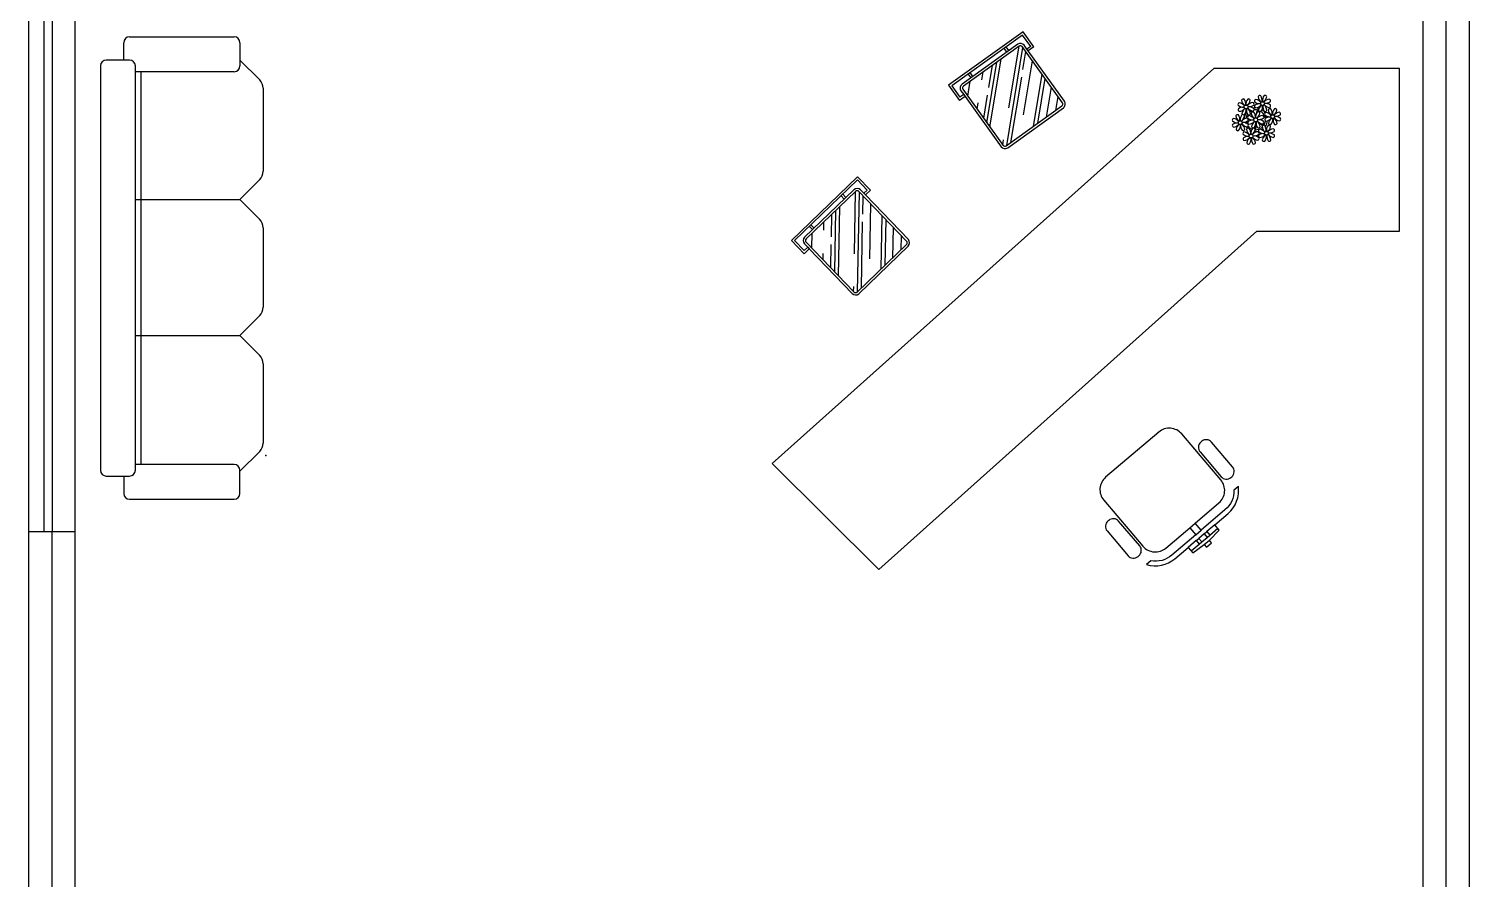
# Model space of a CAD drawing. Extents: x 220.6 to 320.1, y 139.4 to 202.4.
# Drawn here: x 226.36 to 232.56, y 178.86 to 182.52 of the extents above; entities that cross this region are included whole.
import ezdxf

# ---------------------------------------------------------------- set-up
doc = ezdxf.new("R2010")
doc.units = 0
doc.layers.get('0').update_dxf_attribs({"linetype": 'CONTINUOUS'})
for name, color, linetype in [('DIVISORIA', 5, 'CONTINUOUS'), ('Layer1', 252, 'CONTINUOUS'), ('MOBIL', 7, 'CONTINUOUS'), ('MOBIL-I', 251, 'CONTINUOUS'), ('VEGET', 64, 'CONTINUOUS')]:
    doc.layers.add(name, color=color, linetype=linetype)

# ---------------------------------------------------------------- blocks, each defined once
blk = doc.blocks.new('Sofa3l')
at = {"layer": 'MOBIL'}
for p, q in [((0.87, 0), (-0.87, 0)), ((-0.895, -0.025), (-0.895, -0.1)), ((0.895, -0.1), (0.895, -0.025)), ((-0.895, -0.1), (-0.97, -0.1)), ((0.895, -0.1), (0.97, -0.1)), ((-0.995, -0.125), (-0.995, -0.575)), ((0.995, -0.125), (0.995, -0.575)), ((-0.97, -0.6), (-0.8743, -0.6)), ((-0.8743, -0.6), (-0.7889, -0.6854)), ((-0.29, -0.5993), (-0.3761, -0.6854)), ((-0.29, -0.5993), (-0.2039, -0.6854)), ((0.295, -0.5993), (0.2089, -0.6854)), ((0.295, -0.5993), (0.3811, -0.6854)), ((0.895, -0.6), (0.8096, -0.6854)), ((0.97, -0.6), (0.895, -0.6)), ((-0.4114, -0.7), (-0.7536, -0.7)), ((0.1736, -0.7), (-0.1686, -0.7)), ((0.7743, -0.7), (0.4164, -0.7))]:
    blk.add_line(p, q, dxfattribs=at)
for centre, radius, start, end in [((-0.87, -0.025), 0.025, 90, 180), ((0.87, -0.025), 0.025, 0, 90), ((-0.97, -0.125), 0.025, 90, 180), ((0.97, -0.125), 0.025, 0, 90), ((-0.97, -0.575), 0.025, 180, 270), ((0.97, -0.575), 0.025, 270, 0), ((-0.7536, -0.65), 0.05, 225, 270), ((-0.4114, -0.65), 0.05, 270, 315), ((-0.1686, -0.65), 0.05, 225, 270), ((0.1736, -0.65), 0.05, 270, 315), ((0.4164, -0.65), 0.05, 225, 270), ((0.7743, -0.65), 0.05, 270, 315)]:
    blk.add_arc(centre, radius, start, end, dxfattribs=at)
blk.add_point((-0.807, -0.7117), dxfattribs=at)
at = {"layer": 'MOBIL-I'}
for p, q in [((-0.895, -0.1), (-0.895, -0.125)), ((0.895, -0.125), (0.895, -0.1)), ((-0.87, -0.15), (0.87, -0.15)), ((-0.845, -0.575), (-0.845, -0.15)), ((-0.845, -0.175), (0.845, -0.175)), ((-0.29, -0.15), (-0.29, -0.5993)), ((0.295, -0.15), (0.295, -0.5993)), ((0.845, -0.575), (0.845, -0.15)), ((-0.8743, -0.6), (-0.87, -0.6)), ((0.895, -0.6), (0.87, -0.6))]:
    blk.add_line(p, q, dxfattribs=at)
for centre, start, end in [((-0.87, -0.125), 180, 270), ((0.87, -0.125), 270, 0), ((-0.87, -0.575), 270, 0), ((0.87, -0.575), 180, 270)]:
    blk.add_arc(centre, 0.025, start, end, dxfattribs=at)
blk = doc.blocks.new('Cad_secr')
at = {"layer": 'MOBIL'}
for p, q in [((-0.03, -0.05), (-0.03, -0.03)), ((-0.015, -0.05), (-0.03, -0.05)), ((-0.015, -0.05), (-0.015, -0.03)), ((0.015, -0.05), (0.015, -0.03)), ((0.03, -0.03), (0.015, -0.03)), ((0.03, -0.05), (0.015, -0.05)), ((0.03, -0.05), (0.03, -0.03))]:
    blk.add_line(p, q, dxfattribs=at)
for points in [[(-0.015, -0.11), (-0.15, -0.11, 0.414214), (-0.22, -0.18), (-0.22, -0.44, 0.414214), (-0.15, -0.51), (0.15, -0.51, 0.414214), (0.22, -0.44), (0.22, -0.18, 0.414214), (0.15, -0.11), (0.015, -0.11), (0.015, -0.07), (0.15, -0.07, -0.223888), (0.2349, -0.11), (0.2595, -0.11, 0.255924), (0.15, -0.05), (0.075, -0.05), (0.075, -0.02), (0.015, -0.015), (0.015, 0), (-0.015, 0), (-0.015, -0.015), (-0.075, -0.02), (-0.075, -0.05), (-0.15, -0.05, 0.255924), (-0.2595, -0.11), (-0.2349, -0.11, -0.223888), (-0.15, -0.07), (-0.015, -0.07)], [(-0.26, -0.16), (-0.265, -0.16, 0.414214), (-0.295, -0.19), (-0.295, -0.33, 0.414214), (-0.265, -0.36), (-0.26, -0.36, 0.414214), (-0.23, -0.33), (-0.23, -0.19, 0.414214)], [(0.23, -0.19), (0.23, -0.33, 0.414214), (0.26, -0.36), (0.265, -0.36, 0.414214), (0.295, -0.33), (0.295, -0.19, 0.414214), (0.265, -0.16), (0.26, -0.16, 0.414214)]]:
    blk.add_lwpolyline(points, format="xyb", close=True, dxfattribs=at)
blk.add_lwpolyline([(-0.015, -0.03), (-0.03, -0.03)], dxfattribs=at)
at = {"layer": 'MOBIL-I'}
blk.add_line((0.015, -0.015), (-0.015, -0.015), dxfattribs=at)
for points in [[(-0.03, -0.03), (-0.075, -0.03)], [(0.015, -0.03), (-0.015, -0.03)], [(0.075, -0.03), (0.03, -0.03)]]:
    blk.add_lwpolyline(points, dxfattribs=at)
for points in [[(-0.075, -0.05), (-0.03, -0.05, -0.255924)], [(-0.015, -0.05), (0.015, -0.05, -0.255924)], [(0.03, -0.05), (0.075, -0.05, -0.255924)], [(0.015, -0.07), (-0.015, -0.07, 0.223888)], [(0.015, -0.11), (-0.015, -0.11, 0.414214)]]:
    blk.add_lwpolyline(points, format="xyb", dxfattribs=at)
blk = doc.blocks.new('Cadeir07')
at = {"layer": 'MOBIL'}
for p, q in [((0.1975, 0), (-0.1975, 0)), ((-0.1975, 0), (-0.1975, -0.08)), ((0.1975, -0.08), (0.1975, 0)), ((-0.1675, -0.08), (-0.1975, -0.08)), ((-0.1675, -0.08), (-0.1675, -0.3468)), ((0.1975, -0.08), (0.1675, -0.08)), ((0.1675, -0.3468), (0.1675, -0.08)), ((-0.1475, -0.3668), (0.1475, -0.3668))]:
    blk.add_line(p, q, dxfattribs=at)
for centre, start, end in [((-0.1475, -0.3468), 180, 270), ((0.1475, -0.3468), 270, 0)]:
    blk.add_arc(centre, 0.02, start, end, dxfattribs=at)
at = {"layer": 'MOBIL-I'}
for p, q in [((0.1875, -0.01), (-0.1875, -0.01)), ((-0.1875, -0.01), (-0.1875, -0.07)), ((-0.1675, -0.05), (-0.1675, -0.07)), ((-0.1575, -0.2501), (0.0526, -0.04)), ((-0.1575, -0.0861), (-0.1114, -0.04)), ((-0.1575, -0.2275), (0.03, -0.04)), ((-0.1575, -0.05), (-0.1575, -0.3468)), ((0.1475, -0.03), (-0.1475, -0.03)), ((0.1475, -0.04), (-0.1475, -0.04)), ((-0.1454, -0.3568), (0.1575, -0.0539)), ((-0.1, -0.03), (-0.1, -0.01)), ((-0.09, -0.03), (-0.09, -0.01)), ((-0.0668, -0.0647), (-0.0421, -0.04)), ((-0.0625, -0.1085), (0.006, -0.04)), ((-0.0427, -0.2301), (0.1474, -0.04)), ((0.09, -0.03), (0.09, -0.01)), ((0.1, -0.03), (0.1, -0.01)), ((0.1575, -0.3468), (0.1575, -0.05)), ((0.1675, -0.07), (0.1675, -0.05)), ((0.1875, -0.07), (0.1875, -0.01)), ((-0.1675, -0.07), (-0.1875, -0.07)), ((-0.1675, -0.07), (-0.1675, -0.08)), ((0.1022, -0.1318), (0.1575, -0.0766)), ((0.1675, -0.08), (0.1675, -0.07)), ((0.1875, -0.07), (0.1675, -0.07)), ((-0.1575, -0.2035), (-0.0859, -0.1318)), ((-0.1575, -0.1554), (-0.1375, -0.1354)), ((-0.1228, -0.3568), (0.0789, -0.1552)), ((-0.0095, -0.2916), (0.1575, -0.1246)), ((-0.004, -0.3568), (0.1575, -0.1954)), ((0.0201, -0.3568), (0.1575, -0.2194)), ((0.0653, -0.3568), (0.1575, -0.2647)), ((-0.1575, -0.3449), (-0.1417, -0.3291)), ((-0.1475, -0.3568), (0.1475, -0.3568)), ((0.1148, -0.3568), (0.1575, -0.3141))]:
    blk.add_line(p, q, dxfattribs=at)
for centre, radius, start, end in [((-0.1475, -0.05), 0.02, 90, 180), ((-0.1475, -0.05), 0.01, 90, 180), ((0.1475, -0.05), 0.02, 0, 90), ((0.1475, -0.05), 0.01, 0, 90), ((-0.1475, -0.3468), 0.01, 180, 270), ((0.1475, -0.3468), 0.01, 270, 0)]:
    blk.add_arc(centre, radius, start, end, dxfattribs=at)
blk = doc.blocks.new('Veget_14')
at = {"layer": 'VEGET', "color": 7}
for points in [[(-0.0485, 0.0595, 0.191491), (-0.0704, 0.0734, 0.518852), (-0.0756, 0.0627, 0.20503), (-0.0496, 0.0551)], [(-0.0436, 0.0632, 0.191491), (-0.0493, 0.0885, 0.518852), (-0.0605, 0.0846, 0.20503), (-0.0475, 0.0609)], [(-0.0376, 0.0624, 0.191491), (-0.0237, 0.0842, 0.518852), (-0.0344, 0.0894, 0.20503), (-0.042, 0.0635)], [(-0.0339, 0.0575, 0.191491), (-0.0086, 0.0631, 0.518852), (-0.0125, 0.0744, 0.20503), (-0.0362, 0.0614)], [(0.0225, 0.0742, 0.191491), (0.0007, 0.088, 0.518852), (-0.0045, 0.0773, 0.20503), (0.0214, 0.0697)], [(0.0217, 0.0681, 0.191491), (-0.0036, 0.0625, 0.518852), (0.0003, 0.0512, 0.20503), (0.024, 0.0642)], [(0.0274, 0.0779, 0.191491), (0.0218, 0.1031, 0.518852), (0.0105, 0.0992, 0.20503), (0.0235, 0.0755)], [(0.0254, 0.0632, 0.191491), (0.0115, 0.0414, 0.518852), (0.0222, 0.0362, 0.20503), (0.0298, 0.0621)], [(0.0335, 0.077, 0.191491), (0.0473, 0.0989, 0.518852), (0.0366, 0.1041, 0.20503), (0.029, 0.0781)], [(0.0314, 0.0624, 0.191491), (0.0371, 0.0371, 0.518852), (0.0483, 0.041, 0.20503), (0.0353, 0.0647)], [(0.0372, 0.0721, 0.191491), (0.0624, 0.0778, 0.518852), (0.0585, 0.089, 0.20503), (0.0348, 0.076)], [(0.0363, 0.0661, 0.191491), (0.0582, 0.0522, 0.518852), (0.0634, 0.0629, 0.20503), (0.0374, 0.0705)], [(-0.0733, -0.0081, 0.191491), (-0.0951, 0.0058, 0.518852), (-0.1003, -0.0049, 0.20503), (-0.0744, -0.0125)], [(-0.0684, -0.0044, 0.191491), (-0.074, 0.0208, 0.518852), (-0.0853, 0.0169, 0.20503), (-0.0723, -0.0068)], [(-0.0494, 0.0535, 0.191491), (-0.0746, 0.0478, 0.518852), (-0.0707, 0.0366, 0.20503), (-0.047, 0.0496)], [(-0.0623, -0.0053, 0.191491), (-0.0485, 0.0166, 0.518852), (-0.0592, 0.0218, 0.20503), (-0.0668, -0.0042)], [(-0.0586, -0.0102, 0.191491), (-0.0334, -0.0045, 0.518852), (-0.0373, 0.0067, 0.20503), (-0.061, -0.0063)], [(-0.0457, 0.0486, 0.191491), (-0.0595, 0.0267, 0.17076), (-0.0572, 0.0225, 0.20503)], [(-0.0508, 0.0208, 0.071789), (-0.0488, 0.0216, 0.20503), (-0.0412, 0.0475)], [(-0.0396, 0.0477, 0.191491), (-0.034, 0.0225, 0.518852), (-0.0227, 0.0264, 0.20503), (-0.0357, 0.0501)], [(-0.0069, 0.0041, 0.191491), (-0.0287, 0.0179, 0.518852), (-0.0339, 0.0072, 0.20503), (-0.008, -0.0004)], [(-0.0347, 0.0514, 0.191491), (-0.0129, 0.0376, 0.518852), (-0.0077, 0.0483, 0.20503), (-0.0336, 0.0559)], [(-0.002, 0.0077, 0.191491), (-0.0077, 0.033, 0.518852), (-0.0189, 0.0291, 0.20503), (-0.0059, 0.0054)], [(0.0041, 0.0069, 0.191491), (0.0179, 0.0287, 0.518852), (0.0072, 0.0339, 0.20503), (-0.0004, 0.008)], [(0.0077, 0.002, 0.191491), (0.033, 0.0077, 0.518852), (0.0291, 0.0189, 0.20503), (0.0054, 0.0059)], [(0.0069, -0.0041, 0.191491), (0.0287, -0.0179, 0.518852), (0.0339, -0.0072, 0.20503), (0.008, 0.0004)], [(0.0661, 0.0177, 0.191491), (0.0442, 0.0316, 0.518852), (0.039, 0.0209, 0.20503), (0.065, 0.0133)], [(0.0652, 0.0116, 0.191491), (0.04, 0.006, 0.518852), (0.0439, -0.0053, 0.20503), (0.0676, 0.0077)], [(0.071, 0.0214, 0.191491), (0.0653, 0.0466, 0.518852), (0.0541, 0.0427, 0.20503), (0.0671, 0.019)], [(0.0689, 0.0067, 0.191491), (0.0551, -0.0151, 0.518852), (0.0658, -0.0203, 0.20503), (0.0734, 0.0056)], [(0.077, 0.0205, 0.191491), (0.0909, 0.0424, 0.518852), (0.0802, 0.0476, 0.20503), (0.0726, 0.0216)], [(0.075, 0.0059, 0.191491), (0.0806, -0.0194, 0.518852), (0.0919, -0.0155, 0.20503), (0.0789, 0.0083)], [(0.0807, 0.0156, 0.191491), (0.106, 0.0213, 0.518852), (0.1021, 0.0325, 0.20503), (0.0784, 0.0196)], [(0.0799, 0.0096, 0.191491), (0.1017, -0.0043, 0.518852), (0.1069, 0.0064, 0.20503), (0.081, 0.014)], [(-0.0741, -0.0142, 0.191491), (-0.0994, -0.0198, 0.518852), (-0.0955, -0.0311, 0.20503), (-0.0718, -0.0181)], [(-0.0704, -0.0191, 0.191491), (-0.0843, -0.0409, 0.518852), (-0.0736, -0.0461, 0.20503), (-0.066, -0.0202)], [(-0.0644, -0.0199, 0.191491), (-0.0587, -0.0452, 0.518852), (-0.0475, -0.0413, 0.20503), (-0.0605, -0.0176)], [(-0.0595, -0.0162, 0.191491), (-0.0376, -0.0301, 0.518852), (-0.0324, -0.0194, 0.20503), (-0.0584, -0.0118)], [(-0.027, -0.0659, 0.191491), (-0.0488, -0.0521, 0.518852), (-0.054, -0.0628, 0.20503), (-0.0281, -0.0704)], [(-0.0221, -0.0622, 0.191491), (-0.0277, -0.037, 0.518852), (-0.039, -0.0409, 0.20503), (-0.026, -0.0646)], [(-0.0077, -0.002, 0.191491), (-0.033, -0.0077, 0.518852), (-0.0291, -0.0189, 0.20503), (-0.0054, -0.0059)], [(-0.016, -0.0631, 0.191491), (-0.0022, -0.0412, 0.518852), (-0.0129, -0.036, 0.20503), (-0.0205, -0.062)], [(-0.0041, -0.0069, 0.191491), (-0.0179, -0.0287, 0.518852), (-0.0072, -0.0339, 0.20503), (0.0004, -0.008)], [(-0.0124, -0.068, 0.191491), (0.0129, -0.0623, 0.518852), (0.009, -0.0511, 0.20503), (-0.0147, -0.0641)], [(0.002, -0.0077, 0.191491), (0.0077, -0.033, 0.518852), (0.0189, -0.0291, 0.20503), (0.0059, -0.0054)], [(0.0394, -0.0538, 0.191491), (0.0175, -0.0399, 0.518852), (0.0123, -0.0506, 0.20503), (0.0383, -0.0582)], [(0.0385, -0.0598, 0.191491), (0.0133, -0.0655, 0.518852), (0.0172, -0.0767, 0.20503), (0.0409, -0.0637)], [(0.0443, -0.0501, 0.191491), (0.0386, -0.0248, 0.518852), (0.0274, -0.0287, 0.20503), (0.0404, -0.0524)], [(0.0503, -0.0509, 0.191491), (0.0642, -0.0291, 0.518852), (0.0535, -0.0239, 0.20503), (0.0459, -0.0498)], [(0.054, -0.0558, 0.191491), (0.0793, -0.0502, 0.518852), (0.0754, -0.0389, 0.20503), (0.0517, -0.0519)], [(0.0532, -0.0619, 0.191491), (0.075, -0.0757, 0.518852), (0.0802, -0.065, 0.20503), (0.0543, -0.0574)], [(-0.0278, -0.072, 0.191491), (-0.0531, -0.0776, 0.518852), (-0.0492, -0.0889, 0.20503), (-0.0255, -0.0759)], [(-0.0242, -0.0769, 0.191491), (-0.038, -0.0987, 0.518852), (-0.0273, -0.1039, 0.20503), (-0.0197, -0.078)], [(-0.0181, -0.0777, 0.191491), (-0.0124, -0.103, 0.518852), (-0.0012, -0.0991, 0.20503), (-0.0142, -0.0754)], [(-0.0132, -0.074, 0.191491), (0.0086, -0.0879, 0.518852), (0.0138, -0.0772, 0.20503), (-0.0121, -0.0696)], [(0.0422, -0.0647, 0.191491), (0.0284, -0.0866, 0.518852), (0.0391, -0.0918, 0.20503), (0.0467, -0.0658)], [(0.0483, -0.0656, 0.191491), (0.0539, -0.0908, 0.518852), (0.0652, -0.0869, 0.20503), (0.0522, -0.0632)]]:
    blk.add_lwpolyline(points, format="xyb", dxfattribs=at)
at = {"layer": 'VEGET', "color": 42}
for centre in [(-0.0416, 0.0555), (0.0294, 0.0701), (0, 0), (0.073, 0.0136), (-0.0664, -0.0122), (-0.0201, -0.07), (0.0463, -0.0578)]:
    blk.add_circle(centre, 0.008, dxfattribs=at)
at = {"layer": 'VEGET', "color": 40}
for radius, start, end in [(0.0509, 139.62162, 177.2535), (0.0425, 145.41918, 172.00624), (0.0509, 121.51153, 123.90336), (0.0425, 117.80244, 125.3101), (0.0509, 76.62568, 101.2054), (0.0425, 79.50792, 99.95795), (0.0425, 21.22577, 58.45509), (0.0509, 36.338, 58.32887), (0.0425, 9.74341, 17.10605), (0.0509, 12.0535, 15.15236), (0.0509, 214.7168, 225.80894), (0.0425, 191.75441, 192.79502), (0.0425, 196.86473, 200.2384), (0.0425, 219.48453, 248.6966), (0.0509, 242.34594, 248.06765), (0.0509, 265.13924, 283.46449), (0.0425, 268.85685, 310.98781), (0.0509, 302.06426, 307.15673), (0.0425, 326.39844, 353.82362), (0.0509, 324.36632, 355.6451)]:
    blk.add_arc((0, 0), radius, start, end, dxfattribs=at)
at = {"layer": 'VEGET', "color": 94}
for centre, radius, start, end in [((-0.0765, -0.0179), 0.0793, 54.91626, 59.07084), ((-0.0765, -0.0179), 0.0793, 40.15301, 49.19569), ((-0.0612, -0.0048), 0.0622, 38.976, 44.14251), ((-0.0612, -0.0048), 0.0622, 11.88793, 16.4018), ((0.0975, 0), 0.099, 144.60261, 166.37149), ((0.0975, 0), 0.096, 152.88233, 159.09163), ((0.0539, -0.0822), 0.0986, 94.28783, 101.6908), ((0.0539, -0.0822), 0.0956, 88.95743, 101.80621), ((0.0539, -0.0822), 0.0956, 83.3221, 84.87574), ((-0.0535, 0.0695), 0.0799, 274.65008, 284.86406), ((-0.0476, 0.0515), 0.0642, 271.8189, 281.90599), ((-0.058, -0.0233), 0.0603, 324.64095, 3.35106), ((-0.0556, -0.0242), 0.0549, 344.07108, 2.64476), ((-0.0536, -0.0867), 0.102, 36.29265, 45.46458), ((-0.0536, -0.0867), 0.105, 36.41096, 41.57549)]:
    blk.add_arc(centre, radius, start, end, dxfattribs=at)
at = {"layer": 'VEGET'}
blk.add_arc((0, 0), 0.0425, 74.1954, 75.36369, dxfattribs=at)

msp = doc.modelspace()

# ---------------------------------------------------------------- linework, layer by layer
for p, q in [((226.5624, 178.2076), (226.5624, 195.0076)), ((232.3624, 193.4205), (232.3624, 178.2076)), ((232.5624, 193.4205), (232.5624, 177.8576)), ((226.3624, 173.0076), (226.3624, 193.2576))]:
    msp.add_line(p, q)
at = {"layer": 'DIVISORIA'}
for p, q in [((232.4624, 193.4205), (232.4624, 177.8576)), ((226.4624, 178.1076), (226.4624, 180.3576))]:
    msp.add_line(p, q, dxfattribs=at)
at = {"layer": 'Layer1', "color": 252}
for p, q in [((231.4626, 182.3518), (229.5626, 180.6518)), ((232.2626, 182.3518), (231.4626, 182.3518)), ((232.2626, 181.6518), (232.2626, 182.3518)), ((231.6488, 181.6518), (230.0219, 180.1961)), ((231.6488, 181.6518), (232.2626, 181.6518)), ((229.5626, 180.6518), (230.0219, 180.1961))]:
    msp.add_line(p, q, dxfattribs=at)
at = {"layer": 'MOBIL-I', "color": 251}
for p, q in [((226.4274, 183.3576), (226.4274, 180.3576)), ((226.4624, 183.3576), (226.4624, 180.3576)), ((226.5624, 180.3576), (226.3624, 180.3576))]:
    msp.add_line(p, q, dxfattribs=at)

# ---------------------------------------------------------------- block references
at = {"layer": 'Layer1', "color": 252}
for name, p, rotation in [('Sofa3l', (226.6711, 181.493), 90), ('Cadeir07', (230.4818, 182.3947), 35.67399243259472), ('Cadeir07', (229.7871, 181.7494), 43.90978888580315), ('Cad_secr', (231.4424, 180.3017), 220.3938798007079)]:
    msp.add_blockref(name, p, dxfattribs=dict(at, rotation=rotation))
msp.add_blockref('Veget_14', (231.6435, 182.131), dxfattribs=at)

doc.saveas('drawing.dxf')
